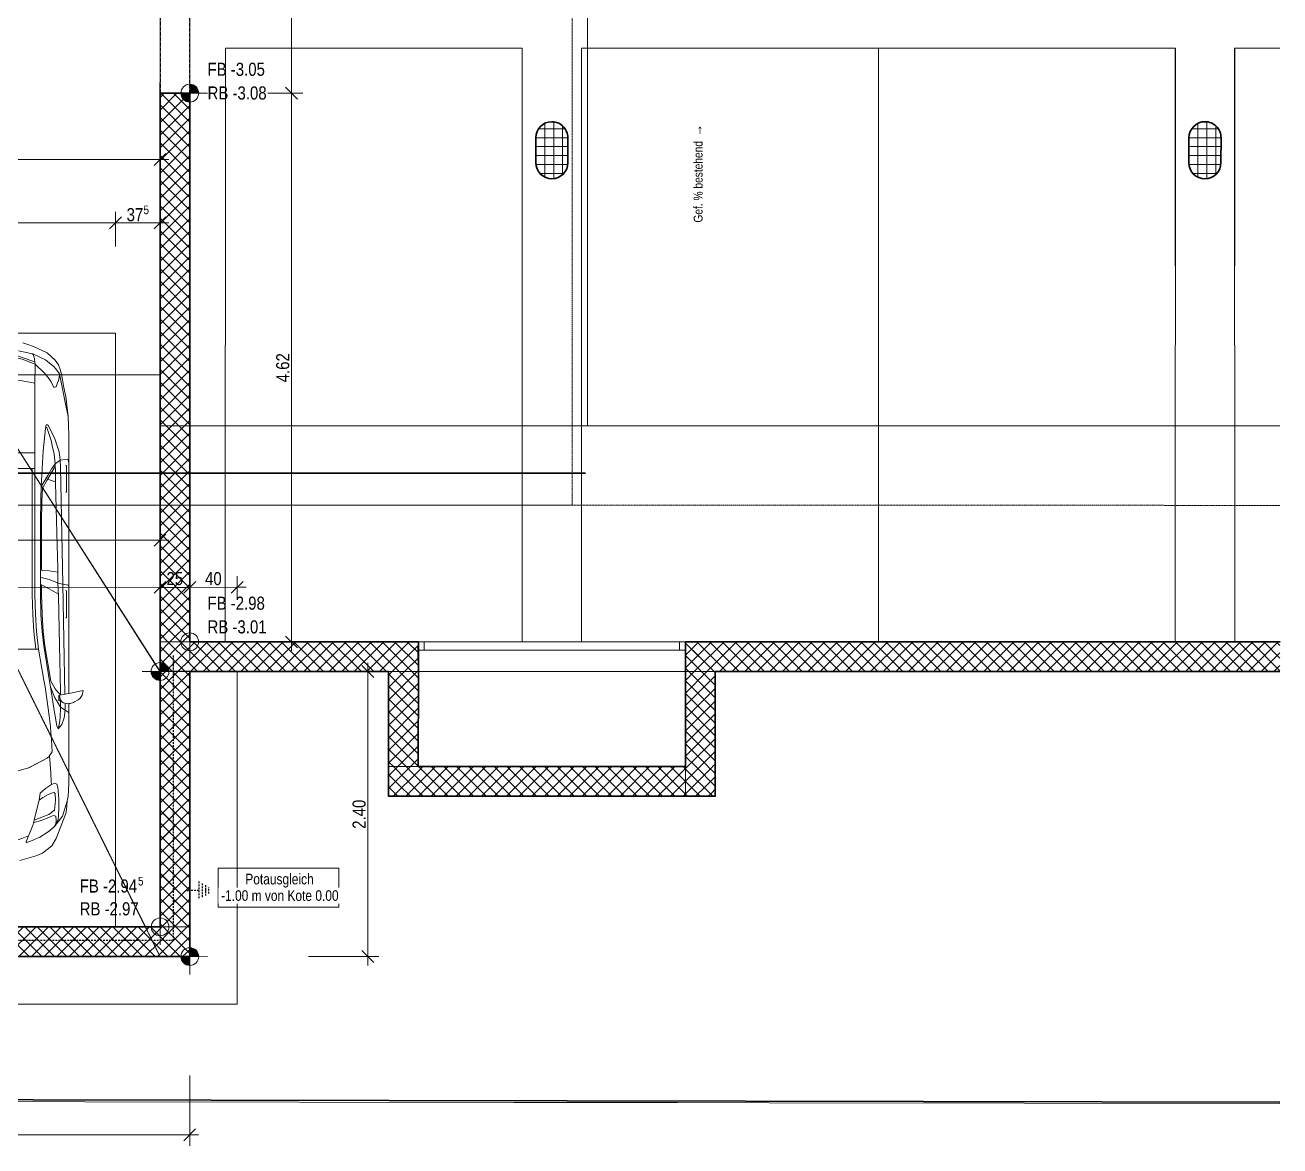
# Model space of a CAD drawing. Header units: millimetres. Extents: x -24363 to 26500, y -21894 to 23000.
# Drawn here: x 9449 to 20016, y -12244 to -2806 of the extents above; entities that cross this region are included whole.
import ezdxf

# ---------------------------------------------------------------- set-up
doc = ezdxf.new("R2010")
doc.units = ezdxf.units.MM
for name, pattern in [('Achse', [25, 15, -5, 0, -5]), ('IMPORT-Strich 2_1mm _3_', [3, 2, -1]), ('IMPORT-Strich 3_1mm Kanten _3_', [4, 3, -1]), ('IMPORT-Strich 6_1mm', [7, 6, -1]), ('IMPORT-Strichpunkt 3_1_1mm Achsen _3_', [5, 3, -1, 0, -1]), ('IMPORT-Strichpunkt 6_2_2mm Schnitt _3_', [10, 6, -2, 0, -2]), ('IMPORT-Unsichtbare Linie _3_', [10000, 0, -10000, 0, 0])]:
    doc.linetypes.add(name, pattern=pattern)
for name, color, linetype, lineweight in [('000 Kataster', 7, 'Continuous', 5), ('000-3 Kataster Parzellengrenzen', 7, 'Continuous', 5), ('010 Aussenwände', 7, 'Continuous', 5), ('010 Aussenwände Bauteilschraffuren', 7, 'Continuous', 5), ('010 Aussenwände Bauteilschraffuren Neu', 7, 'Continuous', 5), ('010 Aussenwände Neu', 7, 'Continuous', 5), ('010 Fenster', 7, 'Continuous', 5), ('015 Innenwände', 7, 'Continuous', 5), ('015 Innenwände Abbruch', 7, 'Continuous', 5), ('015 Innenwände Bauteilschraffuren', 7, 'Continuous', 5), ('020 Stützen', 7, 'Continuous', 5), ('020 Stützen Bauteilschraffuren', 7, 'Continuous', 5), ('027 Oberhalb', 7, 'Continuous', 5), ('027 Oberhalb Neu', 7, 'Continuous', 5), ('030 Bodenaufbauten', 7, 'Continuous', 5), ('030 Bodenaufbauten Neu', 7, 'Continuous', 5), ('035 Decken', 7, 'Continuous', 5), ('035 Decken Neu', 7, 'Continuous', 5), ('060 Möbel Einbau', 7, 'Continuous', 5), ('060 Möbel Einbau Neu', 7, 'Continuous', 5), ('065 Möbel Einrichtung', 7, 'Continuous', 5), ('080 Raum Innen Kontur Neu', 7, 'Continuous', 5), ('110 Bemassungen Ausführung Neu', 7, 'Continuous', 5), ('111 Bemassung Ausführung Koten', 7, 'Continuous', 5), ('111 Bemassung Ausführung Koten Neu', 7, 'Continuous', 5), ('160 Beschriftungen Ausführung Neu', 7, 'Continuous', 5), ('Allgemeine Beschriftungen', 7, 'Continuous', 5), ('Allgemeines Modell', 7, 'Continuous', 5), ('Elektroinstallationen', 7, 'Continuous', 5), ('Geschossdecken', 7, 'Continuous', 5), ('Möbel', 7, 'Continuous', 5), ('Stützen', 7, 'Continuous', 5), ('Wände', 7, 'Continuous', 5)]:
    doc.layers.add(name, color=color, linetype=linetype, lineweight=lineweight)
doc.layers.add('5773_100 Untergeschoss_dwg', color=7, linetype='Continuous', lineweight=5, true_color=0x767676)
doc.styles.add('Arial Narrow', font='ARIALN.TTF', dxfattribs={"height": 110.000002})
doc.styles.add('Arial Narrow_1', font='ARIALN.TTF', dxfattribs={"height": 72.600002})
doc.styles.add('Arial Narrow_6', font='ARIALN.TTF', dxfattribs={"height": 74.886168})
doc.styles.add('Arial_3', font='arial.ttf', dxfattribs={"height": 77.08872})
doc.styles.add('Arial_6', font='arial.ttf', dxfattribs={"width": 0.8, "height": 90})
pattern_1 = [(60.551, (0, 0), (-65.30952, 36.87365), []), (150.551, (0, 0), (36.87365, 65.30952), [])]

# ---------------------------------------------------------------- blocks, each defined once
blk = doc.blocks.new('DirectShape - Modell_Elektroplaner_002-17037882-UG')
at = {"layer": 'Wände', "color": 253, "true_color": 0xa3a3a3}
for p, q in [((23177, 0), (18009, 0)), ((25345, 0), (23177, 0)), ((27440, 0), (25345, 0)), ((27440, -250), (27440, 0)), ((18009, -250), (23177, -250)), ((23177, -250), (25345, -250)), ((25345, -250), (27440, -250))]:
    blk.add_line(p, q, dxfattribs=at)
blk = doc.blocks.new('DirectShape - Wand-013-17009580-UG')
blk.add_blockref('DirectShape - Modell_Elektroplaner_002-17037882-UG', (0, 0))
blk = doc.blocks.new('DirectShape - Modell_Elektroplaner_002-17024470-UG')
at = {"layer": 'Stützen', "color": 253, "true_color": 0xa3a3a3}
for p, q in [((76, 122), (51, 106)), ((105, 132), (76, 122)), ((135, 135), (105, 132)), ((165, 132), (135, 135)), ((194, 122), (165, 132)), ((219, 106), (194, 122)), ((3, 30), (0, 0)), ((13, 59), (3, 30)), ((29, 84), (13, 59)), ((51, 106), (29, 84)), ((241, 84), (219, 106)), ((257, 59), (241, 84)), ((267, 30), (257, 59)), ((270, 0), (267, 30)), ((0, 0), (0, -210)), ((270, -210), (270, 0)), ((0, -210), (3, -240)), ((267, -240), (270, -210)), ((3, -240), (13, -269)), ((13, -269), (29, -294)), ((29, -294), (51, -316)), ((51, -316), (76, -332)), ((194, -332), (219, -316)), ((219, -316), (241, -294)), ((241, -294), (257, -269)), ((257, -269), (267, -240)), ((76, -332), (105, -342)), ((105, -342), (135, -345)), ((135, -345), (165, -342)), ((165, -342), (194, -332))]:
    blk.add_line(p, q, dxfattribs=at)
blk = doc.blocks.new('DirectShape - Stütze-003-17009587-UG')
blk.add_blockref('DirectShape - Modell_Elektroplaner_002-17024470-UG', (0, 0))
blk = doc.blocks.new('DirectShape - Modell_Elektroplaner_002-17024542-UG')
at = {"layer": 'Wände', "color": 253, "true_color": 0xa3a3a3}
for p, q in [((24555, 0), (0, 0)), ((0, 0), (0, -250)), ((0, -250), (24555, -250))]:
    blk.add_line(p, q, dxfattribs=at)
blk = doc.blocks.new('DirectShape - Wand-013-17009677-UG')
blk.add_blockref('DirectShape - Modell_Elektroplaner_002-17024542-UG', (0, 0))
blk = doc.blocks.new('DirectShape - Modell_Elektroplaner_002-17024629-UG')
at = {"layer": 'Wände', "color": 253, "true_color": 0xa3a3a3}
for p, q in [((1050, 0), (0, 0)), ((0, 0), (0, -250)), ((1050, -250), (1050, 0)), ((0, -250), (1050, -250))]:
    blk.add_line(p, q, dxfattribs=at)
blk = doc.blocks.new('DirectShape - Wand-009-17009785-UG')
blk.add_blockref('DirectShape - Modell_Elektroplaner_002-17024629-UG', (0, 0))
blk = doc.blocks.new('DirectShape - Modell_Elektroplaner_002-17024828-UG')
at = {"layer": 'Wände', "color": 253, "true_color": 0xa3a3a3}
for p, q in [((2400, 0), (250, 0)), ((250, 0), (250, -250)), ((2400, -250), (2400, 0)), ((250, -250), (2400, -250))]:
    blk.add_line(p, q, dxfattribs=at)
blk = doc.blocks.new('DirectShape - Wand-013-17010040-UG')
blk.add_blockref('DirectShape - Modell_Elektroplaner_002-17024828-UG', (0, 0))
blk = doc.blocks.new('DirectShape - Modell_Elektroplaner_002-17024938-UG')
at = {"layer": 'Wände', "color": 253, "true_color": 0xa3a3a3}
for p, q in [((1050, 0), (250, 0)), ((250, 0), (250, -250)), ((1050, -250), (1050, 0)), ((250, -250), (1050, -250))]:
    blk.add_line(p, q, dxfattribs=at)
blk = doc.blocks.new('DirectShape - Wand-009-17010171-UG')
blk.add_blockref('DirectShape - Modell_Elektroplaner_002-17024938-UG', (0, 0))
blk = doc.blocks.new('DirectShape - Modell_Elektroplaner_002-17025002-UG')
at = {"layer": 'Wände', "color": 253, "true_color": 0xa3a3a3}
for p, q in [((2750, 0), (250, 0)), ((250, 0), (250, -250)), ((2750, -250), (2750, 0)), ((250, -250), (2750, -250))]:
    blk.add_line(p, q, dxfattribs=at)
blk = doc.blocks.new('DirectShape - Wand-009-17010236-UG')
blk.add_blockref('DirectShape - Modell_Elektroplaner_002-17025002-UG', (0, 0))
blk = doc.blocks.new('DirectShape - Modell_Elektroplaner_002-17025121-UG')
at = {"layer": 'Wände', "color": 253, "true_color": 0xa3a3a3}
for p, q in [((4620, 0), (0, 0)), ((0, 0), (0, -250)), ((4620, -250), (4620, 0)), ((0, -250), (4620, -250))]:
    blk.add_line(p, q, dxfattribs=at)
blk = doc.blocks.new('DirectShape - Wand-010-17010467-UG')
blk.add_blockref('DirectShape - Modell_Elektroplaner_002-17025121-UG', (0, 0))
blk = doc.blocks.new('DirectShape - Freifläche-001-17037210-UG')
at = {"layer": 'Allgemeines Modell', "color": 251, "true_color": 0x666666}
for p, q in [((29912, 3645), (28537, 3645)), ((28537, 3645), (28537, 2766)), ((29912, 3645), (30212, 3645)), ((30212, 2978), (30212, 3645)), ((32962, 3645), (34679, 3645)), ((32962, 3645), (32962, 2770)), ((34679, 3645), (37718, 3645)), ((30212, 2978), (30212, 2845)), ((28537, 2766), (28537, 1789)), ((30212, 2845), (30212, 2632)), ((32962, 2770), (32962, 2595)), ((30212, 2632), (30212, 2595)), ((32342, 2595), (30212, 2595)), ((32342, 2595), (32712, 2595)), ((32712, 2595), (32925, 2595)), ((32925, 2595), (32962, 2595)), ((28537, 1789), (28537, 1245)), ((28283, 1245), (23971, 1245)), ((28389, 1245), (28283, 1245)), ((28537, 1245), (28389, 1245)), ((10786, 67), (27653, 23)), ((31267, 18), (27653, 23)), ((31267, 18), (32646, 16)), ((32646, 16), (31267, 18)), ((37718, 8), (31267, 18))]:
    blk.add_line(p, q, dxfattribs=at)
at = {"layer": 'Allgemeines Modell', "color": 253, "true_color": 0xa3a3a3}
for p, q in [((28537, 2766), (28537, 3645)), ((28537, 3645), (29912, 3645)), ((29912, 3645), (30212, 3645)), ((30212, 3645), (30212, 2978)), ((32712, 3645), (30462, 3645)), ((30462, 3645), (30462, 2845)), ((32712, 2845), (32712, 3645)), ((32962, 2770), (32962, 3645)), ((32962, 3645), (34679, 3645)), ((34679, 3645), (37718, 3645)), ((30212, 2978), (30212, 2845)), ((28537, 1789), (28537, 2766)), ((30212, 2845), (30212, 2632)), ((30462, 2845), (32712, 2845)), ((32962, 2595), (32962, 2770)), ((30212, 2632), (30212, 2595)), ((30212, 2595), (32342, 2595)), ((32342, 2595), (32712, 2595)), ((32712, 2595), (32925, 2595)), ((32925, 2595), (32962, 2595)), ((28537, 1245), (28537, 1789)), ((23971, 1245), (28283, 1245)), ((28283, 1245), (28389, 1245)), ((28389, 1245), (28537, 1245)), ((27653, 23), (10786, 67)), ((31267, 18), (27653, 23)), ((37718, 8), (31267, 18))]:
    blk.add_line(p, q, dxfattribs=at)
blk = doc.blocks.new('DirectShape - Modell_Elektroplaner_002-17024491-UG')
at = {"layer": 'Geschossdecken', "color": 251, "true_color": 0x666666}
for p, q in [((1468, 1576), (-1208, -9717)), ((-1208, -9717), (0, 0))]:
    blk.add_line(p, q, dxfattribs=at)
blk = doc.blocks.new('DirectShape - Dach-165-17024492-UG')
blk.add_blockref('DirectShape - Modell_Elektroplaner_002-17024491-UG', (0, 0))
blk = doc.blocks.new('DirectShape - Modell_Elektroplaner_002-17024652-UG')
at = {"layer": 'Geschossdecken', "color": 251, "true_color": 0x666666}
for p, q in [((6277, 5354), (3423, -4013)), ((0, 0), (2572, 2194)), ((3423, -4013), (0, 0))]:
    blk.add_line(p, q, dxfattribs=at)
blk = doc.blocks.new('DirectShape - Dach-168-17024653-UG')
blk.add_blockref('DirectShape - Modell_Elektroplaner_002-17024652-UG', (0, 0))
blk = doc.blocks.new('DirectShape - Modell_Elektroplaner_002-17024943-UG')
at = {"layer": 'Allgemeines Modell', "color": 251, "true_color": 0x666666}
for p, q in [((0, 4620), (0, 8000)), ((0, 8000), (9181, 8000))]:
    blk.add_line(p, q, dxfattribs=at)
blk = doc.blocks.new('DirectShape - Dach-099-17024944-UG')
blk.add_blockref('DirectShape - Modell_Elektroplaner_002-17024943-UG', (0, 0))
blk = doc.blocks.new('DirectShape - Modell_Elektroplaner_002-17025104-UG')
at = {"layer": 'Geschossdecken', "color": 251, "true_color": 0x666666}
for p, q in [((5275, -10650), (124, -250)), ((7025, -1331), (6116, -6173)), ((6036, -6598), (5888, -7388)), ((5838, -7653), (5275, -10650))]:
    blk.add_line(p, q, dxfattribs=at)
blk = doc.blocks.new('DirectShape - Dach-166-17025105-UG')
blk.add_blockref('DirectShape - Modell_Elektroplaner_002-17025104-UG', (0, 0))
blk = doc.blocks.new('DirectShape - Modell_Elektroplaner_002-17024888-UG')
at = {"layer": 'Möbel', "color": 251, "true_color": 0x666666}
for p, q in [((500, 1833), (500, 0)), ((500, 0), (500, 1833)), ((3000, 0), (3000, 1833)), ((3000, 1833), (3000, 0)), ((500, 0), (3000, 0)), ((3000, 0), (500, 0))]:
    blk.add_line(p, q, dxfattribs=at)
blk = doc.blocks.new('DirectShape - Objekt-015-17010100-UG')
blk.add_blockref('DirectShape - Modell_Elektroplaner_002-17024888-UG', (0, 0))
blk = doc.blocks.new('DirectShape - Modell_Elektroplaner_002-17024676-UG')
at = {"layer": 'Möbel', "color": 251, "true_color": 0x666666}
for p, q in [((-5000, 5000), (-7500, 5000)), ((-7500, 5000), (-7500, 3167)), ((-7500, 5000), (-5000, 5000)), ((-7500, 3167), (-7500, 5000)), ((-5000, 3167), (-5000, 5000)), ((-5000, 5000), (-5000, 3167)), ((-2500, 5000), (-5000, 5000)), ((-5000, 5000), (-5000, 3167)), ((-5000, 5000), (-2500, 5000)), ((-5000, 3167), (-5000, 5000)), ((-2500, 3167), (-2500, 5000)), ((-2500, 5000), (-2500, 3167))]:
    blk.add_line(p, q, dxfattribs=at)
blk = doc.blocks.new('DirectShape - Modell_Elektroplaner_002-17024677-UG')
blk.add_blockref('DirectShape - Modell_Elektroplaner_002-17024676-UG', (0, 0))
blk = doc.blocks.new('DirectShape - Objekt-015-17010291-UG')
blk.add_blockref('DirectShape - Modell_Elektroplaner_002-17024677-UG', (0, 0))
blk = doc.blocks.new('DirectShape - Modell_Elektroplaner_002-17025054-UG')
at = {"layer": 'Möbel', "color": 251, "true_color": 0x666666}
for p, q in [((-7130, 5000), (-7511, 5000)), ((-7511, 5000), (-7511, 3167)), ((-7511, 5000), (-7130, 5000)), ((-7511, 3167), (-7511, 5000))]:
    blk.add_line(p, q, dxfattribs=at)
blk = doc.blocks.new('DirectShape - Objekt-015-17010330-UG')
blk.add_blockref('DirectShape - Modell_Elektroplaner_002-17025054-UG', (0, 0))
blk = doc.blocks.new('Modell_Elektroplaner_002_ifc-1-UG')
at = {"layer": 'Allgemeines Modell', "color": 251, "lineweight": 5, "true_color": 0x666666, "rotation": 359.999751747052}
for name, p in [('DirectShape - Freifläche-001-17037210-UG', (-17702, -11895)), ('DirectShape - Dach-099-17024944-UG', (10835, -8000))]:
    blk.add_blockref(name, p, dxfattribs=at)
at = {"layer": 'Geschossdecken', "color": 251, "lineweight": 5, "true_color": 0x666666}
for name, p, rotation in [('DirectShape - Dach-168-17024653-UG', (10585, 0), 229.5347254273429), ('DirectShape - Dach-165-17024492-UG', (10585, -8250), 219.6808764843296), ('DirectShape - Dach-166-17025105-UG', (10585, -10650), 179.999751747052)]:
    blk.add_blockref(name, p, dxfattribs=dict(at, rotation=rotation))
at = {"layer": 'Möbel', "color": 251, "lineweight": 5, "true_color": 0x666666}
for name, p, rotation in [('DirectShape - Objekt-015-17010100-UG', (14135, -3000), 179.999751747052), ('DirectShape - Objekt-015-17010291-UG', (21635, -8000), 359.999751747052), ('DirectShape - Objekt-015-17010330-UG', (27146, -8000), 359.999751747052)]:
    blk.add_blockref(name, p, dxfattribs=dict(at, rotation=rotation))
at = {"layer": 'Stützen', "color": 251, "lineweight": 5, "true_color": 0x666666, "rotation": 359.999751747052}
blk.add_blockref('DirectShape - Stütze-003-17009587-UG', (13750, -3755), dxfattribs=at)
at = {"layer": 'Wände', "color": 251, "lineweight": 5, "true_color": 0x666666}
for name, p, rotation in [('DirectShape - Wand-010-17010467-UG', (10835, -3380), 269.9997517460218), ('DirectShape - Wand-013-17009580-UG', (38025, -8250), 179.999751747052), ('DirectShape - Wand-013-17010040-UG', (10835, -8000), 269.9997501322754), ('DirectShape - Wand-009-17010171-UG', (12510, -9300), 89.9997517460218), ('DirectShape - Wand-009-17009785-UG', (15260, -8250), 269.9997517460218), ('DirectShape - Wand-009-17010236-UG', (15260, -9300), 179.999751747052), ('DirectShape - Wand-013-17009677-UG', (10835, -10650), 179.999751747052)]:
    blk.add_blockref(name, p, dxfattribs=dict(at, rotation=rotation))
blk = doc.blocks.new('tin_Fundamenterder_Horizontal_P1_P2 - Banderder verzinkt 50mm2-18181100-UG')
at = {"layer": 'Elektroinstallationen', "color": 1, "linetype": 'Achse', "lineweight": 25, "true_color": 0xff0000}
blk.add_line((0, 0), (24560, 0), dxfattribs=at)
blk = doc.blocks.new('tin_Fundamenterder_Horizontal_P1_P2 - Banderder verzinkt 50mm2-18184254-UG')
at = {"layer": 'Elektroinstallationen', "color": 1, "linetype": 'Achse', "lineweight": 25, "true_color": 0xff0000}
blk.add_line((0, 0), (2400, 0), dxfattribs=at)
blk = doc.blocks.new('tin_Erdung Wand - Erdung Wand-18260313-UG')
at = {"layer": 'Elektroinstallationen', "color": 1, "linetype": 'Achse', "lineweight": 25, "true_color": 0xff0000}
for p, q in [((-59, 131), (59, 131)), ((-43, 159), (43, 159)), ((27, 187), (-27, 187)), ((-75, 103), (75, 103)), ((0, 103), (0, 25)), ((0, 0), (0, 25))]:
    blk.add_line(p, q, dxfattribs=at)
blk = doc.blocks.new('5773_100 Untergeschoss_dwg-17512464-UG')
at = {"layer": '010 Aussenwände Bauteilschraffuren', "true_color": 0x656565}
h = blk.add_hatch(dxfattribs=at)
h.set_pattern_fill('FP_1', color=251, style=0, pattern_type=2)
h.set_pattern_definition(pattern_1)
h.paths.add_polyline_path([(16672, -3924), (21495, -2582), (21428, -2341), (16605, -3683)])
h = blk.add_hatch(dxfattribs=at)
h.set_pattern_fill('FP_1', color=251, style=0, pattern_type=2)
h.set_pattern_definition(pattern_1)
h.paths.add_polyline_path([(16672, -3924), (16846, -3616), (16605, -3683)])
h = blk.add_hatch(dxfattribs=at)
h.set_pattern_fill('FP_1', color=251, style=0, pattern_type=2)
h.set_pattern_definition(pattern_1)
h.paths.add_polyline_path([(17128, -4628), (16913, -3857), (16672, -3924), (16887, -4695), (17062, -4646)])
h = blk.add_hatch(dxfattribs=at)
h.set_pattern_fill('FP_1', color=251, style=0, pattern_type=2)
h.set_pattern_definition(pattern_1)
h.paths.add_polyline_path([(12650, -5043), (14505, -4527), (14438, -4286), (12583, -4802), (12587, -4815)])
h = blk.add_hatch(dxfattribs=at)
h.set_pattern_fill('FP_1', color=251, style=0, pattern_type=2)
h.set_pattern_definition(pattern_1)
h.paths.add_polyline_path([(14505, -4527), (14438, -4286), (14197, -4353), (14213, -4363)])
h = blk.add_hatch(dxfattribs=at)
h.set_pattern_fill('FP_1', color=251, style=0, pattern_type=2)
h.set_pattern_definition(pattern_1)
h.paths.add_polyline_path([(14478, -5365), (14719, -5298), (14505, -4527), (14264, -4594)])
h = blk.add_hatch(dxfattribs=at)
h.set_pattern_fill('FP_1', color=251, style=0, pattern_type=2)
h.set_pattern_definition(pattern_1)
h.paths.add_polyline_path([(17195, -4868), (17128, -4628), (16887, -4695), (17110, -4821)])
h = blk.add_hatch(dxfattribs=at)
h.set_pattern_fill('FP_1', color=251, style=0, pattern_type=2)
h.set_pattern_definition(pattern_1)
h.paths.add_polyline_path([(14786, -5539), (16954, -4935), (16887, -4695), (14719, -5298)])
h = blk.add_hatch(dxfattribs=at)
h.set_pattern_fill('FP_1', color=251, style=0, pattern_type=2)
h.set_pattern_definition(pattern_1)
h.paths.add_polyline_path([(17195, -4868), (16887, -4695), (16954, -4935), (17129, -4887)])
h = blk.add_hatch(dxfattribs=at)
h.set_pattern_fill('FP_1', color=251, style=0, pattern_type=2)
h.set_pattern_definition(pattern_1)
h.paths.add_polyline_path([(12650, -5043), (12583, -4802), (12342, -4869), (12409, -5110)])
h = blk.add_hatch(dxfattribs=at)
h.set_pattern_fill('FP_1', color=251, style=0, pattern_type=2)
h.set_pattern_definition(pattern_1)
h.paths.add_polyline_path([(14545, -5606), (14719, -5298), (14478, -5365)])
h = blk.add_hatch(dxfattribs=at)
h.set_pattern_fill('FP_1', color=251, style=0, pattern_type=2)
h.set_pattern_definition(pattern_1)
h.paths.add_polyline_path([(14545, -5606), (14786, -5539), (14719, -5298)])
at = {"layer": '010 Aussenwände Bauteilschraffuren Neu', "true_color": 0x808080}
h = blk.add_hatch(dxfattribs=at)
h.set_pattern_fill('FP_1', color=8, style=0, pattern_type=2)
h.set_pattern_definition(pattern_1)
h.paths.add_polyline_path([(12986, -7181), (13227, -7114), (12650, -5043), (12409, -5110), (12785, -6461)])
h = blk.add_hatch(dxfattribs=at)
h.set_pattern_fill('FP_1', color=8, style=0, pattern_type=2)
h.set_pattern_definition(pattern_1)
h.paths.add_polyline_path([(13227, -7114), (12650, -5043), (12409, -5110), (12986, -7181)])
h = blk.add_hatch(dxfattribs=at)
h.set_pattern_fill('FP_1', color=8, style=0, pattern_type=2)
h.set_pattern_definition(pattern_1)
h.paths.add_polyline_path([(-10363, -13938), (13053, -7422), (12986, -7181), (-10430, -13698)])
h = blk.add_hatch(dxfattribs=at)
h.set_pattern_fill('FP_1', color=8, style=0, pattern_type=2)
h.set_pattern_definition(pattern_1)
h.paths.add_polyline_path([(13294, -7355), (13227, -7114), (12986, -7181)])
h = blk.add_hatch(dxfattribs=at)
h.set_pattern_fill('FP_1', color=8, style=0, pattern_type=2)
h.set_pattern_definition(pattern_1)
h.paths.add_polyline_path([(13294, -7355), (12986, -7181), (13053, -7422)])
at = {"layer": '015 Innenwände Bauteilschraffuren', "true_color": 0x656565}
h = blk.add_hatch(dxfattribs=at)
h.set_pattern_fill('FP_1', color=251, style=0, pattern_type=2)
h.set_pattern_definition(pattern_1)
h.paths.add_polyline_path([(12583, -4802), (11345, -351), (11104, -418), (12342, -4869)])
at = {"layer": '020 Stützen Bauteilschraffuren', "true_color": 0x656565}
h = blk.add_hatch(dxfattribs=at)
h.set_pattern_fill('FP_14', color=251, style=0, pattern_type=2)
h.set_pattern_definition([(285.551, (19552, 1543.31), (-72.254, -20.107), []), (195.551, (19552, 1543.31), (-20.107, 72.254), [])])
h.paths.add_polyline_path([(19775, 1247), (19807, 1261), (19835, 1283), (19856, 1311), (19869, 1344), (19873, 1378), (19868, 1413), (19812, 1616), (19798, 1648), (19777, 1676), (19748, 1697), (19716, 1710), (19681, 1714), (19646, 1710), (19613, 1696), (19586, 1674), (19565, 1646), (19551, 1613), (19547, 1578), (19552, 1543), (19608, 1341), (19622, 1309), (19644, 1281), (19672, 1260), (19705, 1246), (19740, 1242)])
h = blk.add_hatch(dxfattribs=at)
h.set_pattern_fill('FP_5', color=251, style=0, pattern_type=2)
h.set_pattern_definition([(285.551, (14253.34, 68.78), (-72.254, -20.107), []), (195.551, (14253.34, 68.78), (-20.107, 72.254), [])])
h.paths.add_polyline_path([(14476, -227), (14508, -214), (14536, -192), (14557, -164), (14570, -131), (14575, -96), (14570, -61), (14513, 141), (14500, 174), (14478, 201), (14450, 223), (14417, 236), (14382, 240), (14347, 235), (14315, 221), (14287, 200), (14266, 171), (14253, 139), (14248, 104), (14253, 69), (14310, -134), (14323, -166), (14345, -194), (14373, -215), (14406, -228), (14441, -232)])
at = {"layer": '111 Bemassung Ausführung Koten'}
for points in [[(11417, -331), (11404, -305), (11381, -286), (11354, -277), (11324, -279), (11345, -351)], [(11365, -424), (11345, -351), (11272, -372), (11285, -398), (11308, -417), (11335, -426)], [(12482, -5090), (12468, -5064), (12446, -5045), (12418, -5036), (12389, -5038), (12409, -5110)], [(12429, -5182), (12409, -5110), (12337, -5130), (12350, -5156), (12372, -5175), (12400, -5185)]]:
    blk.add_hatch(color=256, dxfattribs=at).paths.add_polyline_path(points)
at = {"layer": '111 Bemassung Ausführung Koten Neu'}
for points in [[(13366, -7335), (13353, -7309), (13330, -7290), (13303, -7281), (13273, -7283), (13294, -7355)], [(13314, -7428), (13294, -7355), (13221, -7375), (13235, -7402), (13257, -7421), (13285, -7430)]]:
    blk.add_hatch(color=256, dxfattribs=at).paths.add_polyline_path(points)
at = {"layer": '000 Kataster', "color": 251, "linetype": 'IMPORT-Strich 6_1mm', "true_color": 0x656565, "flags": 128}
blk.add_lwpolyline([(-9798, -14965), (-9348, -14863), (16217, -7802), (22467, -6075)], dxfattribs=at)
at = {"layer": '000 Kataster', "color": 251, "true_color": 0x656565, "flags": 128}
blk.add_lwpolyline([(22467, -6075), (16217, -7802), (-9348, -14863), (-9798, -14965)], dxfattribs=at)
at = {"layer": '000-3 Kataster Parzellengrenzen', "color": 251, "lineweight": 25, "true_color": 0x656565, "flags": 128}
for points in [[(22467, -6075), (-9348, -14863), (-9798, -14965), (-14811, -16076)], [(-14811, -16076), (-9798, -14965), (-9348, -14863), (22467, -6075)]]:
    blk.add_lwpolyline(points, dxfattribs=at)
at = {"layer": '010 Aussenwände', "color": 251, "linetype": 'IMPORT-Strichpunkt 3_1_1mm Achsen _3_', "true_color": 0x656565}
for p, q in [((16605, -3683), (14438, -4286)), ((14505, -4527), (16672, -3924))]:
    blk.add_line(p, q, dxfattribs=at)
at = {"layer": '010 Aussenwände', "color": 251, "lineweight": 35, "true_color": 0x656565, "flags": 128}
for points in [[(16605, -3683), (16672, -3924), (16624, -3750), (16605, -3683), (21428, -2341)], [(21495, -2582), (16913, -3857), (17195, -4868), (16954, -4935), (14545, -5606), (14478, -5365), (14264, -4594), (12650, -5043)], [(16846, -3616), (16605, -3683), (16672, -3924), (16887, -4695), (14719, -5298), (14505, -4527), (14456, -4354), (14438, -4286), (12583, -4802)], [(14197, -4353), (14438, -4286), (14505, -4527), (14438, -4286)]]:
    blk.add_lwpolyline(points, dxfattribs=at)
at = {"layer": '010 Aussenwände Neu', "lineweight": 35, "flags": 128}
for points in [[(12409, -5110), (12342, -4869), (12986, -7181), (6218, -9065)], [(12650, -5043), (13227, -7114), (13294, -7355), (-10363, -13938), (-10652, -14019), (-11865, -9657)]]:
    blk.add_lwpolyline(points, dxfattribs=at)
at = {"layer": '010 Aussenwände Neu', "lineweight": 25, "flags": 128}
blk.add_lwpolyline([(13227, -7114), (12650, -5043), (12409, -5110), (12986, -7181)], dxfattribs=at)
at = {"layer": '010 Fenster', "color": 251, "lineweight": 35, "true_color": 0x656565}
for p, q in [((16672, -3924), (16624, -3750)), ((14505, -4527), (14456, -4354))]:
    blk.add_line(p, q, dxfattribs=at)
at = {"layer": '010 Fenster', "color": 251, "true_color": 0x656565}
blk.add_line((14505, -4527), (16672, -3924), dxfattribs=at)
at = {"layer": '010 Fenster', "color": 251, "true_color": 0x656565, "flags": 128}
for points in [[(14456, -4354), (14505, -4340), (14486, -4273), (14438, -4286), (16605, -3683), (16557, -3696)], [(14486, -4273), (16557, -3696), (16576, -3764)], [(16624, -3750), (16576, -3764), (14505, -4340)]]:
    blk.add_lwpolyline(points, dxfattribs=at)
at = {"layer": '010 Fenster', "color": 251, "lineweight": 35, "true_color": 0x656565, "flags": 128}
for points in [[(16605, -3683), (16624, -3750)], [(14438, -4286), (14456, -4354)]]:
    blk.add_lwpolyline(points, close=True, dxfattribs=at)
at = {"layer": '015 Innenwände', "lineweight": 35, "flags": 128}
blk.add_lwpolyline([(12583, -4802), (11345, -351), (11104, -418), (12342, -4869)], dxfattribs=at)
at = {"layer": '015 Innenwände Abbruch', "color": 40, "linetype": 'IMPORT-Strich 2_1mm _3_', "lineweight": 25, "true_color": 0xffbf00, "flags": 128}
blk.add_lwpolyline([(11345, -351), (11059, 675), (10992, 656), (10818, 608), (11104, -418)], close=True, dxfattribs=at)
at = {"layer": '020 Stützen', "color": 251, "lineweight": 35, "true_color": 0x656565}
for p, q in [((19868, 1413), (19812, 1616)), ((19552, 1543), (19608, 1341))]:
    blk.add_line(p, q, dxfattribs=at)
at = {"layer": '020 Stützen', "lineweight": 35}
for p, q in [((14570, -61), (14513, 141)), ((14253, 69), (14310, -134))]:
    blk.add_line(p, q, dxfattribs=at)
at = {"layer": '020 Stützen', "color": 251, "lineweight": 35, "true_color": 0x656565}
for centre, start, end in [((19682, 1580), 105.551, 195.551), ((19682, 1580), 15.551, 105.551), ((19738, 1377), 285.551, 15.551), ((19738, 1377), 195.551, 285.551)]:
    blk.add_arc(centre, 135, start, end, dxfattribs=at)
at = {"layer": '020 Stützen', "lineweight": 35}
for centre, start, end in [((14383, 105), 105.551, 195.551), ((14383, 105), 15.551, 105.551), ((14440, -97), 285.551, 15.551), ((14440, -97), 195.551, 285.551)]:
    blk.add_arc(centre, 135, start, end, dxfattribs=at)
at = {"layer": '027 Oberhalb', "color": 251, "linetype": 'IMPORT-Strichpunkt 6_2_2mm Schnitt _3_', "true_color": 0x656565, "flags": 128}
blk.add_lwpolyline([(21120, -1233), (15377, -2831), (9978, 16569)], dxfattribs=at)
at = {"layer": '027 Oberhalb Neu', "linetype": 'IMPORT-Strichpunkt 3_1_1mm Achsen _3_'}
blk.add_line((-505, -7251), (15377, -2831), dxfattribs=at)
at = {"layer": '027 Oberhalb Neu', "linetype": 'IMPORT-Strichpunkt 3_1_1mm Achsen _3_', "lineweight": 35, "flags": 128}
blk.add_lwpolyline([(15414, -2541), (-11743, -10098), (-11865, -9657)], dxfattribs=at)
at = {"layer": '030 Bodenaufbauten', "color": 251, "linetype": 'IMPORT-Unsichtbare Linie _3_', "true_color": 0x656565, "flags": 128}
blk.add_lwpolyline([(21428, -2341), (12583, -4802), (10438, 2905), (19283, 5366)], dxfattribs=at)
at = {"layer": '030 Bodenaufbauten Neu', "color": 8, "linetype": 'IMPORT-Unsichtbare Linie _3_', "true_color": 0x808080, "flags": 128}
for points in [[(4152, -774), (5116, 1424), (12866, -7215), (5116, 1424), (1694, 7192), (1513, 7843), (6874, 9335)], [(2571, 4040), (2573, 4038), (3431, 955), (3430, 954), (5116, 1424), (1694, 7192), (3430, 954), (5116, 1424), (12409, -5110), (5116, 1424), (3695, 2), (3733, -134), (3492, -201), (3846, -1473), (4059, -987)]]:
    blk.add_lwpolyline(points, dxfattribs=at)
blk.add_lwpolyline([(12409, -5110), (12650, -5043), (13294, -7355), (13053, -7422), (12409, -5110), (12986, -7181), (12866, -7215), (6218, -9065), (5928, -8023), (5116, 1424), (10198, 2838)], close=True, dxfattribs=at)
at = {"layer": '035 Decken', "color": 251, "true_color": 0x656565}
blk.add_line((11854, -3116), (20940, -588), dxfattribs=at)
at = {"layer": '035 Decken', "color": 251, "linetype": 'IMPORT-Strichpunkt 3_1_1mm Achsen _3_', "true_color": 0x656565, "flags": 128}
blk.add_lwpolyline([(11854, -3116), (15323, -2151), (10119, 16549), (6651, 15583)], close=True, dxfattribs=at)
at = {"layer": '035 Decken', "color": 251, "true_color": 0x656565, "flags": 128}
for points in [[(21495, -2582), (12409, -5110), (6635, 15638)], [(21495, -2582), (12409, -5110), (6635, 15638)], [(21495, -2582), (12409, -5110), (11854, -3116)]]:
    blk.add_lwpolyline(points, dxfattribs=at)
at = {"layer": '035 Decken', "color": 251, "linetype": 'IMPORT-Strich 3_1mm Kanten _3_', "true_color": 0x656565, "flags": 128}
blk.add_lwpolyline([(21495, -2582), (12409, -5110), (10198, 2838), (7986, 10786), (17071, 13314)], dxfattribs=at)
at = {"layer": '035 Decken', "color": 251, "true_color": 0x656565, "flags": 128}
blk.add_lwpolyline([(16672, -3924), (16887, -4695), (14719, -5298), (14505, -4527)], close=True, dxfattribs=at)
at = {"layer": '035 Decken', "color": 251, "linetype": 'IMPORT-Unsichtbare Linie _3_', "true_color": 0x656565, "flags": 128}
blk.add_lwpolyline([(14505, -4527), (16672, -3924), (16887, -4695), (14719, -5298), (14505, -4527), (16887, -4695)], dxfattribs=at)
at = {"layer": '035 Decken Neu', "linetype": 'IMPORT-Strich 3_1mm Kanten _3_', "flags": 128}
for points in [[(4316, -3164), (6044, -9373), (6151, -9758), (13786, -7633), (13036, -4936), (12409, -5110), (10198, 2838), (8214, 9967), (8106, 10352), (1098, 8402), (1205, 8016), (1746, 6071), (1746, 6070), (518, 5729), (1580, 4970)], [(13053, -7422), (5116, 1424), (8214, 9967)]]:
    blk.add_lwpolyline(points, dxfattribs=at)
at = {"layer": '035 Decken Neu', "linetype": 'IMPORT-Strichpunkt 3_1_1mm Achsen _3_', "flags": 128}
blk.add_lwpolyline([(-11865, -9657), (-10652, -14019), (13294, -7355), (12650, -5043), (12409, -5110), (11739, -2702), (-11965, -9298)], dxfattribs=at)
at = {"layer": '060 Möbel Einbau', "color": 251, "true_color": 0x656565, "flags": 128}
blk.add_lwpolyline([(21428, -2341), (21061, -2443), (19720, 2374), (20087, 2476)], dxfattribs=at)
for points in [[(16830, 1570), (18171, -3247), (15762, -3918), (14422, 899), (16830, 1570), (18171, -3247), (20579, -2577), (19239, 2240)], [(15281, -4052), (12872, -4722), (11532, 95), (13940, 765)]]:
    blk.add_lwpolyline(points, close=True, dxfattribs=at)
at = {"layer": '060 Möbel Einbau Neu', "flags": 128}
blk.add_lwpolyline([(8490, -3243), (11284, -2465), (12624, -7282), (9831, -8059)], close=True, dxfattribs=at)
at = {"layer": '065 Möbel Einrichtung', "color": 8, "true_color": 0x808080}
for p, q in [((10651, -2821), (10651, -2821)), ((10659, -2821), (10674, -2824)), ((11059, -3586), (11059, -3586)), ((11134, -3807), (11062, -3804)), ((11323, -4912), (11323, -4912)), ((11371, -5049), (11371, -5049)), ((11291, -5225), (11291, -5225)), ((11373, -5203), (11373, -5203)), ((11651, -5693), (11651, -5693)), ((11706, -5799), (11706, -5799)), ((11708, -5744), (11709, -5754)), ((11724, -6646), (11724, -6646)), ((11900, -6610), (11897, -6614))]:
    blk.add_line(p, q, dxfattribs=at)
at = {"layer": '065 Möbel Einrichtung', "color": 8, "true_color": 0x808080, "flags": 128}
for points in [[(11697, -6959), (11768, -6917), (11820, -6885), (11825, -6880), (11866, -6847), (11924, -6767), (11944, -6698), (11964, -6473), (11962, -6442), (11949, -6371), (11944, -6327), (11934, -6280), (11922, -6220), (11793, -5758), (11765, -5657), (11742, -5576), (11752, -5572), (11776, -5557), (11785, -5549), (11809, -5523), (11822, -5506), (11832, -5478), (11829, -5438), (11719, -5493), (11476, -4621), (11198, -3619), (11137, -3402), (11111, -3316), (11090, -3253), (11088, -3248), (11024, -3090), (10989, -3023), (10938, -2921), (10916, -2885), (10892, -2852), (10856, -2820), (10774, -2778), (10648, -2758), (10599, -2755), (10553, -2754)], [(10537, -2827), (10618, -2822), (10651, -2821), (10659, -2821), (10777, -2839), (10832, -2864), (10858, -2876), (10893, -2898), (10922, -2923), (11051, -3177), (11088, -3248)], [(10742, -3052), (10703, -2905), (10702, -2899), (10696, -2882), (10686, -2857), (10679, -2844), (10670, -2831), (10663, -2825), (10656, -2821)], [(9484, -3440), (9484, -3440), (9484, -3440), (9492, -3390), (9504, -3360), (9527, -3302), (9584, -3210), (9677, -3139), (9783, -3080), (9892, -3034), (10003, -2995), (10117, -2962), (10231, -2932), (10347, -2907), (10464, -2891), (10585, -2887), (10702, -2899), (10798, -2949), (10848, -2986), (10873, -3005), (10905, -3045), (10905, -3045), (10905, -3045)], [(10695, -2880), (10581, -2873), (10457, -2865), (10337, -2872), (10222, -2897), (10187, -2908), (10143, -2924), (10143, -2924), (10109, -2934), (10075, -2943), (10075, -2943), (10029, -2952), (9994, -2960), (9882, -2999), (9776, -3055), (9673, -3126), (9579, -3190)], [(10922, -2923), (10929, -2956), (10927, -2987)], [(9786, -3929), (9628, -3362), (9726, -3317), (9782, -3295), (9836, -3273), (9948, -3234), (10060, -3199), (10174, -3165), (10288, -3136), (10402, -3108), (10518, -3083), (10575, -3074), (10635, -3064), (10742, -3052), (10900, -3618)], [(10927, -2991), (10924, -3035), (10914, -3040), (10913, -3041), (10906, -3045), (10905, -3044)], [(10924, -3030), (10924, -3035), (10920, -3037)], [(11198, -3619), (11183, -3596), (11123, -3621), (11089, -3661), (11059, -3586), (11025, -3522), (11025, -3522), (11009, -3490), (10941, -3386), (10935, -3385), (10932, -3392), (10930, -3396), (10928, -3365), (10942, -3363), (11027, -3453), (11094, -3555), (11123, -3621), (11140, -3677), (11424, -4621), (11688, -5509)], [(10930, -3396), (10962, -3582), (11018, -3831), (11018, -3831)], [(11028, -3876), (11028, -3876), (11055, -3772), (11072, -3706), (11089, -3661), (11111, -3732), (11136, -3814), (11230, -4120), (11348, -4507), (11381, -4622), (11357, -4619), (11301, -4614), (11244, -4615), (11226, -4615)], [(11096, -3682), (11063, -3800), (11059, -3817), (11041, -3890), (11066, -3991), (11112, -4173), (11168, -4374), (11218, -4555), (11228, -4554), (11282, -4544), (11356, -4533)], [(11240, -3871), (11244, -3862), (11244, -3857), (11191, -3667), (11186, -3654), (11184, -3650), (11177, -3650)], [(11351, -5209), (11296, -5070), (11248, -4933), (11198, -4772), (10913, -3750), (10925, -3747)], [(10935, -3744), (10935, -3744), (11004, -3993), (11220, -4766), (11269, -4927), (11318, -5064), (11373, -5203)], [(11556, -5481), (11535, -5438), (11407, -5163), (11363, -5051), (11314, -4915), (11314, -4915), (11265, -4754), (11226, -4615), (11226, -4615), (11210, -4560), (11159, -4377), (11101, -4168), (11053, -3980), (11028, -3875), (11018, -3831)], [(11476, -4621), (11468, -4618), (11424, -4621), (11381, -4622), (11415, -4728), (11533, -5122), (11645, -5494), (11654, -5526)], [(11410, -4711), (11322, -4688), (11252, -4674), (11273, -4751), (11323, -4912), (11371, -5049), (11416, -5161), (11545, -5435), (11597, -5488), (11626, -5509), (11629, -5511), (11652, -5520)], [(11523, -4889), (11527, -4880), (11527, -4875), (11474, -4684), (11469, -4672), (11467, -4667), (11460, -4667)], [(11125, -5271), (11291, -5225), (11291, -5225)], [(11291, -5225), (11373, -5203), (11480, -5427), (11480, -5428)], [(11480, -5428), (11511, -5493), (11611, -5720), (11644, -5803), (11662, -5850), (11684, -5908), (11716, -6004), (11702, -6046), (11699, -6053), (11694, -6060), (11690, -6066), (11690, -6066)], [(11711, -5805), (11695, -5787), (11658, -5706), (11651, -5693), (11646, -5681), (11555, -5481)], [(11765, -5657), (11755, -5647), (11728, -5638), (11735, -5703), (11733, -5760), (11711, -5805), (11709, -5754), (11704, -5712), (11683, -5623), (11653, -5597), (11616, -5559), (11556, -5481)], [(11719, -5493), (11646, -5530), (11663, -5563), (11680, -5577), (11697, -5580), (11721, -5581), (11730, -5580), (11742, -5576)], [(11669, -5568), (11661, -5569), (11654, -5575), (11642, -5533), (11648, -5533)], [(11666, -5568), (11683, -5623), (11728, -5638), (11710, -5581), (11710, -5580)], [(11561, -6187), (11690, -6066), (11560, -6187), (11405, -6282), (11292, -6334), (11184, -6372), (11075, -6406), (11184, -6372), (11292, -6334), (11324, -6319)], [(11703, -6042), (11727, -6109), (11752, -6181), (11774, -6245), (11784, -6270)], [(11711, -6366), (11711, -6366), (11745, -6317), (11784, -6270), (11808, -6254), (11826, -6255), (11841, -6277), (11876, -6374), (11898, -6447), (11910, -6505), (11917, -6542), (11907, -6583)], [(11719, -6494), (11724, -6600), (11780, -6559), (11830, -6519), (11866, -6473), (11850, -6389), (11835, -6339), (11823, -6331), (11811, -6336), (11780, -6360), (11743, -6396), (11718, -6427)], [(11711, -6366), (11718, -6427), (11719, -6494), (11719, -6494)], [(11901, -6608), (11945, -6504), (11949, -6371)], [(11713, -6740), (11707, -6786), (11707, -6786), (11708, -6794), (11708, -6794), (11714, -6796), (11753, -6769), (11807, -6725), (11863, -6664), (11863, -6664), (11901, -6608), (11907, -6583), (11904, -6553), (11891, -6519), (11867, -6518), (11837, -6544), (11786, -6583), (11724, -6624)], [(11724, -6600), (11724, -6624), (11724, -6646), (11713, -6740), (11664, -6776), (11567, -6840), (11485, -6890), (11413, -6931), (11337, -6967), (11242, -7005), (11141, -7022), (11057, -7030), (10974, -7032), (10879, -7032), (10763, -7027), (10702, -7021), (10644, -6946), (10633, -6928), (10621, -6907)]]:
    blk.add_lwpolyline(points, dxfattribs=at)
blk.add_lwpolyline([(9867, -3906), (10118, -3836), (10343, -3773), (10567, -3711), (10818, -3641), (10900, -3618), (10935, -3744), (10853, -3767), (10602, -3837), (10378, -3899), (10153, -3961), (9902, -4031), (9820, -4054), (9786, -3929)], close=True, dxfattribs=at)
at = {"layer": '080 Raum Innen Kontur Neu', "color": 9, "true_color": 0xc0c0c0}
for p, q in [((19812, 1616), (19868, 1413)), ((19608, 1341), (19552, 1543)), ((14513, 141), (14570, -61)), ((14310, -134), (14253, 69))]:
    blk.add_line(p, q, dxfattribs=at)
at = {"layer": '080 Raum Innen Kontur Neu', "color": 9, "true_color": 0xc0c0c0, "flags": 128}
blk.add_lwpolyline([(9902, 4832), (11345, -351), (12583, -4802), (21428, -2341)], dxfattribs=at)
at = {"layer": '080 Raum Innen Kontur Neu', "color": 9, "true_color": 0xc0c0c0}
for centre, start, end in [((19682, 1580), 105.551, 195.551), ((19682, 1580), 15.551, 105.551), ((19738, 1377), 285.551, 15.551), ((19738, 1377), 195.551, 285.551), ((14383, 105), 105.551, 195.551), ((14383, 105), 15.551, 105.551), ((14440, -97), 285.551, 15.551), ((14440, -97), 195.551, 285.551)]:
    blk.add_arc(centre, 135, start, end, dxfattribs=at)
at = {"layer": '110 Bemassungen Ausführung Neu', "color": 254, "true_color": 0xcccccc}
for p, q in [((11978, -175), (12261, -96)), ((11228, -866), (11307, -1149)), ((4245, -2906), (11253, -956)), ((11421, -1560), (11343, -1277)), ((12087, -3953), (12166, -4236)), ((12870, -4343), (12820, -4162)), ((12485, -4450), (12435, -4269)), ((12845, -4252), (12918, -4232)), ((12244, -4517), (12194, -4336)), ((13217, -4626), (13500, -4547)), ((14186, -4616), (13614, -4775)), ((14829, -6928), (14257, -7087)), ((13721, -8891), (13562, -8319))]:
    blk.add_line(p, q, dxfattribs=at)
at = {"layer": '110 Bemassungen Ausführung Neu', "color": 254, "lineweight": 25, "true_color": 0xcccccc}
for p, q in [((11219, -1018), (11288, -894)), ((11361, -1531), (11431, -1408)), ((12078, -4105), (12147, -3982)), ((12811, -4314), (12880, -4191)), ((13348, -4538), (13471, -4607)), ((14157, -4676), (14034, -4606)), ((14677, -6918), (14800, -6988)), ((13661, -8862), (13730, -8739))]:
    blk.add_line(p, q, dxfattribs=at)
at = {"layer": '110 Bemassungen Ausführung Neu', "color": 254, "true_color": 0xcccccc, "flags": 128}
for points in [[(12171, -121), (10562, 5659), (12171, -121), (13410, -4572), (13430, -4645)], [(11326, -936), (11253, -956), (4245, -2906)], [(11468, -1450), (11396, -1470), (11035, -1570), (11396, -1470)], [(4994, -3251), (7788, -2474), (4994, -3251), (7788, -2474), (8241, -2348), (11035, -1570), (8241, -2348)], [(12185, -4023), (12112, -4043), (8861, -4948), (8601, -5020), (5345, -5926), (5272, -5947)], [(12112, -4043), (8861, -4948), (8601, -5020), (5345, -5926)], [(12460, -4360), (12845, -4252), (12460, -4360), (12219, -4427), (5451, -6310), (5210, -6377), (2925, -7013)], [(2925, -7013), (5210, -6377), (5451, -6310), (12219, -4427)], [(14759, -7025), (14739, -6953), (14095, -4641), (14075, -4569)], [(-13627, -16404), (-13555, -16384), (-10249, -15464), (13696, -8800)], [(-13555, -16384), (-10249, -15464), (13696, -8800), (13768, -8780)]]:
    blk.add_lwpolyline(points, dxfattribs=at)
at = {"layer": '110 Bemassungen Ausführung Neu', "color": 254, "lineweight": 25, "true_color": 0xcccccc, "flags": 128}
for points in [[(12109, -87), (12233, -156)], [(11000, -1632), (11070, -1509)], [(12425, -4421), (12495, -4298)], [(12184, -4488), (12254, -4365)]]:
    blk.add_lwpolyline(points, close=True, dxfattribs=at)
at = {"layer": '110 Bemassungen Ausführung Neu', "color": 254, "true_color": 0xcccccc, "flags": 128}
blk.add_lwpolyline([(11010, -1480), (11089, -1763)], close=True, dxfattribs=at)
at = {"layer": '111 Bemassung Ausführung Koten'}
for p, q in [((12623, -4947), (12543, -4658)), ((12439, -4843), (12728, -4762)), ((12450, -5255), (12369, -4966)), ((12265, -5150), (12554, -5070))]:
    blk.add_line(p, q, dxfattribs=at)
at = {"layer": '111 Bemassung Ausführung Koten', "flags": 128}
for points in [[(11304, -207), (11385, -496)], [(11489, -311), (11200, -392)]]:
    blk.add_lwpolyline(points, close=True, dxfattribs=at)
at = {"layer": '111 Bemassung Ausführung Koten'}
for centre in [(11345, -351), (11345, -351), (12583, -4802), (12409, -5110)]:
    blk.add_circle(centre, 75, dxfattribs=at)
at = {"layer": '111 Bemassung Ausführung Koten Neu'}
for p, q in [((13026, -7326), (12945, -7037)), ((12841, -7222), (13130, -7141)), ((13334, -7500), (13253, -7211)), ((13149, -7396), (13438, -7315))]:
    blk.add_line(p, q, dxfattribs=at)
for centre in [(12986, -7181), (13294, -7355)]:
    blk.add_circle(centre, 75, dxfattribs=at)
at = {"layer": '110 Bemassungen Ausführung Neu', "color": 254, "true_color": 0xcccccc, "attachment_point": 1, "line_spacing_factor": 0.974696}
for s, insert, char_height, width, rotation, style in [('5', (11223, -1367), 72.6, 55.28, 15.551, 'Arial Narrow_1'), ('37', (11092, -1426), 110, 167.51, 15.551, 'Arial Narrow'), ('4.62', (12699, -2501), 110, 293.14, 105.551, 'Arial Narrow'), ('40', (12550, -4201), 110, 167.51, 15.551, 'Arial Narrow'), ('25', (12237, -4288), 110, 167.51, 15.551, 'Arial Narrow'), ('2.40', (14326, -5951), 110, 293.14, 105.551, 'Arial Narrow')]:
    blk.add_mtext(s, dxfattribs=dict(at, insert=insert, char_height=char_height, width=width, rotation=rotation, style=style))
at = {"layer": '111 Bemassung Ausführung Koten', "color": 254, "true_color": 0xcccccc, "char_height": 110, "attachment_point": 1, "rotation": 15.551, "line_spacing_factor": 0.974696, "style": 'Arial Narrow'}
for s, insert, width in [('FB -3.05', (11420, -64), 579.52), ('RB -3.08', (11474, -256), 595.73), ('FB -2.98', (12625, -4395), 579.52), ('RB -3.01', (12679, -4587), 595.73)]:
    blk.add_mtext(s, dxfattribs=dict(at, insert=insert, width=width))
at = {"layer": '111 Bemassung Ausführung Koten Neu', "color": 254, "true_color": 0xcccccc, "attachment_point": 1, "rotation": 15.551, "line_spacing_factor": 0.974696}
for s, insert, char_height, width, style in [('FB -2.94', (12227, -6978), 110, 579.52, 'Arial Narrow'), ('5', (12694, -6825), 72.6, 55.28, 'Arial Narrow_1'), ('RB -2.97', (12278, -7163), 110, 595.73, 'Arial Narrow')]:
    blk.add_mtext(s, dxfattribs=dict(at, insert=insert, char_height=char_height, width=width, style=style))
at = {"layer": '160 Beschriftungen Ausführung Neu', "color": 254, "true_color": 0xcccccc, "attachment_point": 1, "rotation": 105.551}
for s, insert, char_height, width, line_spacing_factor, style in [('\\fArial|b0|i0|c238|p34|;→', (15526, 432), 77.09, 128.36, 0.941778, 'Arial_3'), ('Gef. % bestehend', (15725, -263), 74.89, 822.2, 0.974696, 'Arial Narrow_6')]:
    blk.add_mtext(s, dxfattribs=dict(at, insert=insert, char_height=char_height, width=width, line_spacing_factor=line_spacing_factor, style=style))

msp = doc.modelspace()

# ---------------------------------------------------------------- linework, layer by layer
at = {"layer": 'Allgemeine Beschriftungen', "color": 1, "lineweight": 18, "true_color": 0xff0000, "flags": 128}
msp.add_lwpolyline([(11074.3, -9904.4), (12089.9, -9904.4), (12089.9, -10232.4), (11074.3, -10232.4)], close=True, dxfattribs=at)

# ---------------------------------------------------------------- block references
at = {"lineweight": 5}
msp.add_blockref('Modell_Elektroplaner_002_ifc-1-UG', (0, 0), dxfattribs=at)
at = {"layer": '5773_100 Untergeschoss_dwg', "color": 254, "true_color": 0xcccccc, "rotation": 344.449}
msp.add_blockref('5773_100 Untergeschoss_dwg-17512464-UG', (0, 0), dxfattribs=at)
at = {"layer": 'Elektroinstallationen', "color": 1, "linetype": 'Achse', "lineweight": 25, "true_color": 0xff0000}
for name, p, rotation in [('tin_Fundamenterder_Horizontal_P1_P2 - Banderder verzinkt 50mm2-18184254-UG', (10697.9, -10515.3), 89.99999999999984), ('tin_Erdung Wand - Erdung Wand-18260313-UG', (10809.6, -10092.5), 269.9999999999997), ('tin_Fundamenterder_Horizontal_P1_P2 - Banderder verzinkt 50mm2-18181100-UG', (10697.9, -10515.3), 180)]:
    msp.add_blockref(name, p, dxfattribs=dict(at, rotation=rotation))

# ---------------------------------------------------------------- next in the draw order: texts
at = {"layer": 'Allgemeine Beschriftungen', "color": 1, "lineweight": 18, "true_color": 0xff0000, "insert": (11303.1, -9951.8), "char_height": 90, "width": 673.417, "attachment_point": 1, "style": 'Arial_6', "bg_fill": 3, "box_fill_scale": 1.25, "bg_fill_color": 256, "bg_fill_true_color": 13158600, "bg_fill_transparency": 0}
msp.add_mtext('Potausgleich', dxfattribs=at)

# ---------------------------------------------------------------- next in the draw order: texts
at = {"layer": 'Allgemeine Beschriftungen', "color": 1, "lineweight": 18, "true_color": 0xff0000, "insert": (11099.3, -10090.7), "char_height": 90, "width": 1167.257, "attachment_point": 1, "style": 'Arial_6', "bg_fill": 3, "box_fill_scale": 1.25, "bg_fill_color": 256, "bg_fill_true_color": 13158600, "bg_fill_transparency": 0}
msp.add_mtext('-1.00 m von Kote 0.00', dxfattribs=at)

doc.saveas('drawing.dxf')
